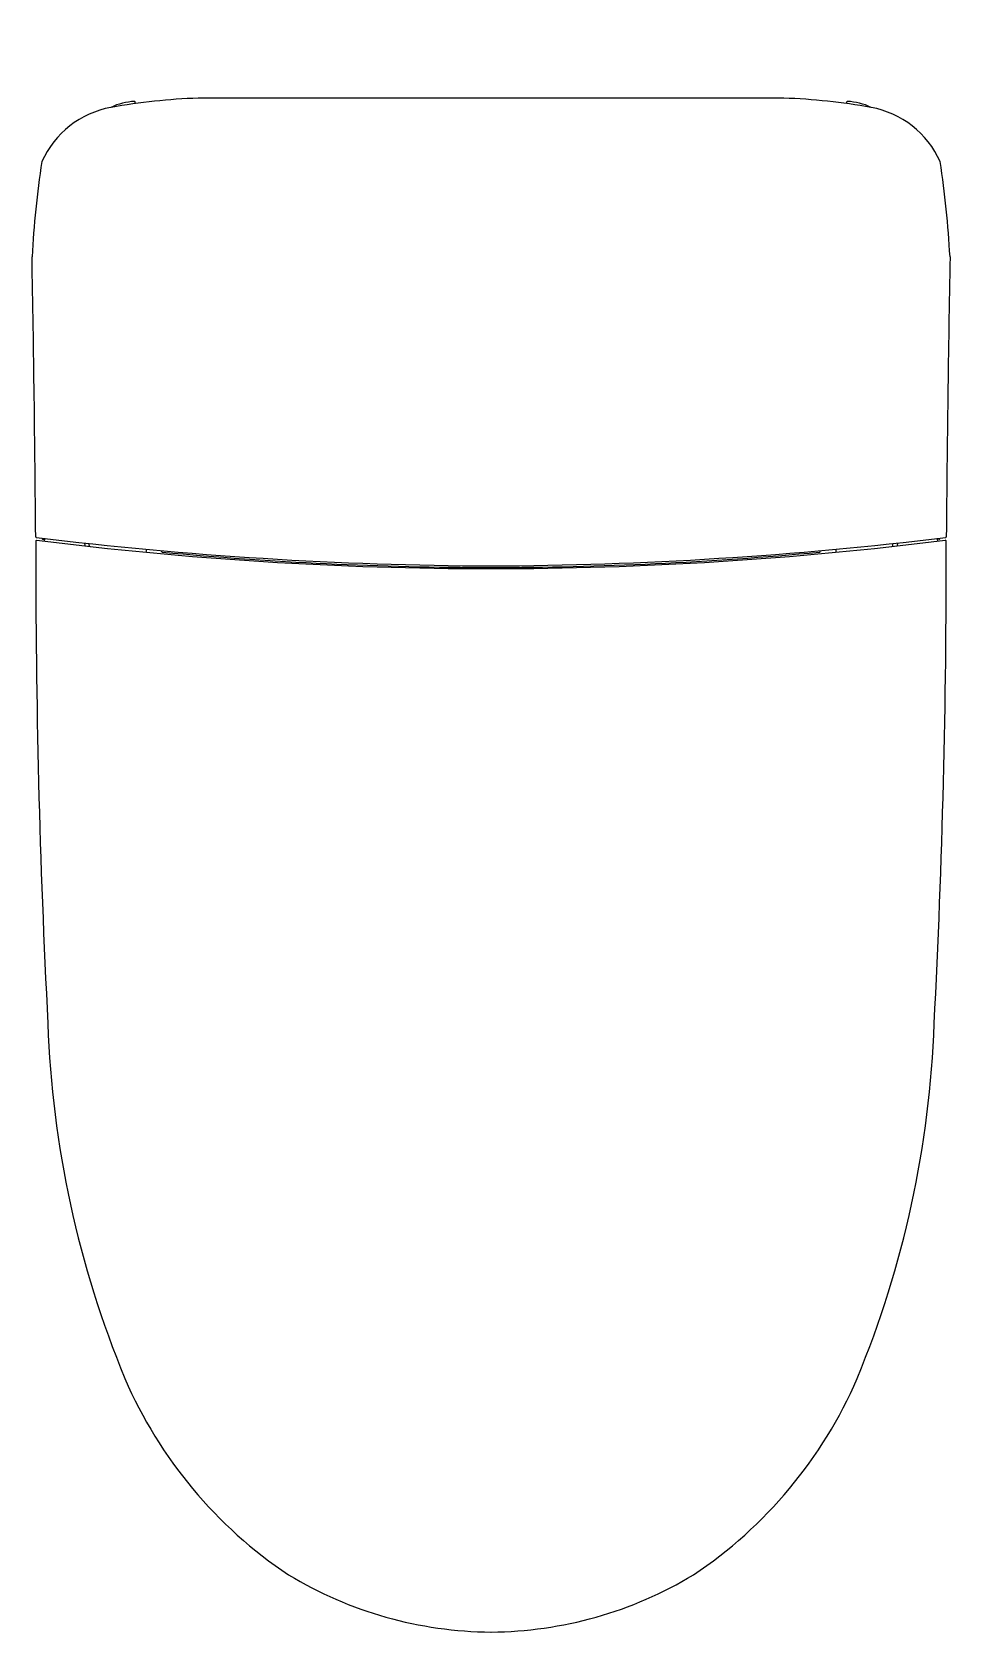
# Model space of a CAD drawing. Header units: inches. Extents: x 2986.1 to 3002.6, y 112.7 to 141.4.
import ezdxf

# ---------------------------------------------------------------- set-up
doc = ezdxf.new("R2010")
doc.units = ezdxf.units.IN
doc.header["$LTSCALE"] = 0.64311
doc.header["$MEASUREMENT"] = 0
doc.layers.get('0').update_dxf_attribs({"color": 255, "linetype": 'CONTINUOUS'})
doc.layers.get('Defpoints').update_dxf_attribs({"linetype": 'CONTINUOUS'})
doc.styles.get("Standard").update_dxf_attribs({"font": 'txt', "width": 0.8})

msp = doc.modelspace()

# ---------------------------------------------------------------- linework, layer by layer
for p, q in [((2987.958, 140.128), (2987.956, 140.158)), ((2999.589, 140.225), (2989.088, 140.225)), ((3000.718, 140.128), (3000.721, 140.158)), ((2986.297, 132.313), (2986.339, 132.313)), ((2987.05, 132.245), (2987.052, 132.192)), ((2987.134, 132.202), (2987.134, 132.235)), ((2988.157, 132.133), (2988.157, 132.095)), ((2988.433, 132.084), (2988.433, 132.107)), ((3000.243, 132.084), (3000.243, 132.107)), ((3000.519, 132.133), (3000.519, 132.095)), ((3001.543, 132.202), (3001.543, 132.235)), ((3001.627, 132.245), (3001.624, 132.192)), ((3002.38, 132.313), (3002.337, 132.313))]:
    msp.add_line(p, q)
for centre, radius, start, end in [((2989.483, 129.071), 11.161, 92.027, 100.1077), ((2987.985, 139.113), 1.053, 92.0787, 116.009), ((2987.948, 140.157), 0.00778, 4.5231, 95.4292), ((2999.194, 129.071), 11.161, 79.8923, 87.973), ((3000.729, 140.157), 0.00778, 84.5708, 175.4769), ((3000.691, 139.113), 1.053, 63.991, 87.9213), ((2987.833, 138.389), 1.699, 100.4808, 155.7561), ((3000.844, 138.389), 1.699, 24.2439, 79.5192), ((3004.685, 136.326), 18.607, 171.4703, 176.7638), ((2983.992, 136.326), 18.607, 3.2362, 8.5297), ((2514.511, 128.667), 471.677, 0.44817, 1.05811), ((3474.166, 128.667), 471.677, 178.94189, 179.55183), ((2986.186, 132.357), 0.0121, 182.8001, 261.69), ((2994.601, 201.345), 69.512, 263.04553, 269.78383), ((2986.332, 132.333), 0.0458, 181.2249, 200.6302), ((2994.076, 201.345), 69.512, 270.21617, 276.95447), ((3002.344, 132.333), 0.0458, 339.3698, 358.7751), ((3002.491, 132.357), 0.0121, 278.31, 357.1999), ((2986.189, 132.279), 0.0156, 83.5359, 170.367), ((3149.373, 132.049), 163.199, 179.91845, 182.95974), ((2994.338, 197.109), 65.325, 262.83546, 269.99992), ((2986.298, 132.322), 0.00977, 212.062, 265.4216), ((2987.827, 131.333), 1.782, 146.1472, 147.9241), ((2987.157, 132.203), 0.023, 183.1172, 255.5743), ((2988.138, 132.095), 0.0197, 301.1644, 0), ((2988.452, 132.131), 0.0507, 248.5375, 266.5661), ((2994.365, 195.338), 63.533, 264.65642, 269.97557), ((2994.338, 197.109), 65.325, 270.00008, 277.16454), ((2994.311, 195.338), 63.533, 270.02443, 275.34358), ((3000.225, 132.131), 0.0507, 273.4339, 291.4625), ((3000.539, 132.095), 0.0197, 180, 238.8356), ((3001.52, 132.203), 0.023, 284.4257, 356.8828), ((2839.304, 132.049), 163.199, 357.04026, 0.08155), ((3000.85, 131.333), 1.782, 32.0759, 33.8528), ((3002.379, 132.322), 0.00977, 274.5784, 327.938), ((3002.487, 132.279), 0.0156, 9.633, 96.4641), ((3004.706, 124.262), 18.326, 181.9995, 202.4829), ((2983.971, 124.262), 18.326, 337.5171, 358.0005), ((2995.209, 120.466), 8.1, 203.3652, 236.2447), ((2993.468, 120.466), 8.1, 303.7553, 336.6348), ((2994.39, 119.831), 7.124, 238.8871, 269.5875), ((2994.287, 119.831), 7.124, 270.4125, 301.1129)]:
    msp.add_arc(centre, radius, start, end)

# ---------------------------------------------------------------- texts
at = {"layer": 'Defpoints'}
for tag, p, s in [('MODELNUMBER', (2994.335, 141.411), 'K-77795'), ('TRADENAME', (2994.335, 141.409), 'EIR'), ('PRODUCT', (2994.335, 141.407), 'TOILET')]:
    msp.add_attdef(tag, p, s, height=0.001, dxfattribs=at)

doc.saveas('drawing.dxf')
